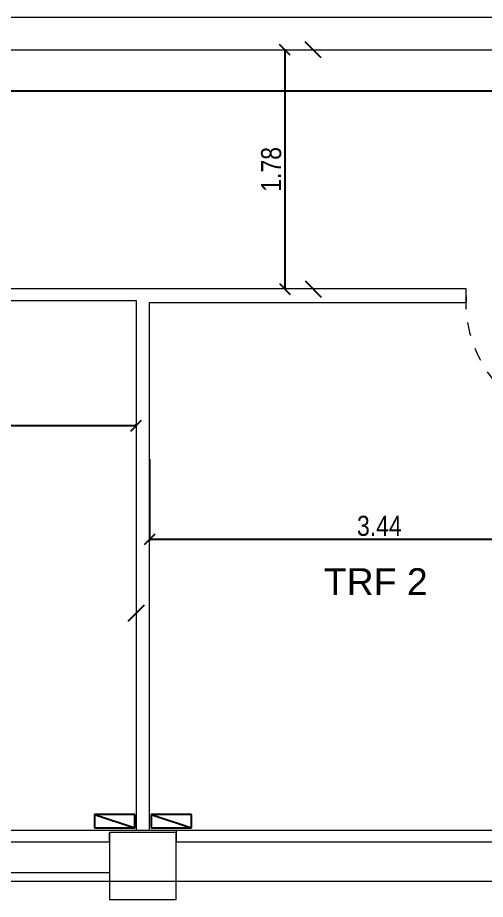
# Model space of a CAD drawing. Header units: millimetres. Extents: x 38 to 139, y 58 to 123.
# Drawn here: x 102.28 to 105.77, y 77.89 to 84.47 of the extents above; entities that cross this region are included whole.
import ezdxf

# ---------------------------------------------------------------- set-up
doc = ezdxf.new("R2010")
doc.units = ezdxf.units.MM
doc.linetypes.add('Dash 1_16_', pattern=[0.003174, 0.001587, -0.001587])
for name, color, linetype, lineweight in [('A-DOORSYM', 7, 'Continuous', 9), ('A-FLOROTM', 7, 'Continuous', 9), ('A-WALL', 7, 'Continuous', 9), ('DIMENSION', 1, 'Continuous', 25), ('S-COLSPRM', 7, 'Continuous', 9)]:
    doc.layers.add(name, color=color, linetype=linetype, lineweight=lineweight)
for name, color, linetype in [('estructura', 7, 'Continuous'), ('Plano Generales interior', 7, 'Continuous'), ('Sectores', 3, 'Continuous')]:
    doc.layers.add(name, color=color, linetype=linetype)
doc.styles.add('ARIALNARROW', font='ARIALN.TTF')
doc.styles.add('MtXpl_Arial_Unicode_', font='ARIALUNI.ttf')
doc.dimstyles.new('C', dxfattribs={"dimscale": 1.5, "dimtxt": 0.15, "dimasz": 0.08, "dimexe": 0.01, "dimexo": 0, "dimgap": 0.025, "dimtad": 1, "dimzin": 0, "dimdsep": 46, "dimtxsty": 'ARIALNARROW', "dimblk": 'OBLIQUE', "dimcen": 0, "dimclrd": 256, "dimclre": 256, "dimclrt": 256, "dimadec": 0, "dimazin": 0, "dimtfac": 1.666667, "dimtofl": 0, "dimtmove": 0, "dimatfit": 0, "dimldrblk": 'OBLIQUE', "dimfxl": 0.1, "dimtolj": 1, "dimtzin": 0, "dimarcsym": 0})

# ---------------------------------------------------------------- blocks, each defined once
blk = doc.blocks.new('_Oblique')
at = {"layer": 'estructura', "color": 0, "lineweight": -2}
blk.add_line((-0.5, -0.5), (0.5, 0.5), dxfattribs=at)
blk = doc.blocks.new('*D65')
at = {"layer": 'Defpoints', "color": 0}
for p in [(104.274765, 84.233709), (104.274765, 82.44871), (104.274765, 82.44871)]:
    blk.add_point(p, dxfattribs=at)
at = {"layer": 'DIMENSION', "lineweight": -2}
for p, q in [((104.274765, 84.233709), (104.284765, 84.233709)), ((104.274765, 84.233709), (104.274765, 82.44871)), ((104.274765, 82.44871), (104.284765, 82.44871))]:
    blk.add_line(p, q, dxfattribs=at)
at = {"layer": 'DIMENSION', "lineweight": -2, "xscale": 0.08, "yscale": 0.08, "zscale": 0.08}
for p, rotation in [((104.274765, 84.233709), 90), ((104.274765, 82.44871), 270)]:
    blk.add_blockref('_Oblique', p, dxfattribs=dict(at, rotation=rotation))
at = {"layer": 'DIMENSION', "insert": (104.173188, 83.341209), "char_height": 0.15, "attachment_point": 5, "rotation": 90, "style": 'ARIALNARROW'}
blk.add_mtext('\\A1;1.78', dxfattribs=at)
blk = doc.blocks.new('*D66')
at = {"layer": 'Defpoints', "color": 0}
for p in [(106.698387, 81.417839), (103.263387, 81.178709), (103.263387, 80.578709)]:
    blk.add_point(p, dxfattribs=at)
at = {"layer": 'DIMENSION', "lineweight": -2}
for p, q in [((106.698387, 81.417839), (106.698387, 80.568709)), ((103.263387, 81.178709), (103.263387, 80.568709)), ((106.698387, 80.578709), (103.263387, 80.578709))]:
    blk.add_line(p, q, dxfattribs=at)
at = {"layer": 'DIMENSION', "lineweight": -2, "xscale": 0.08, "yscale": 0.08, "zscale": 0.08, "rotation": 180}
blk.add_blockref('_Oblique', (103.263387, 80.578709), dxfattribs=at)
at = {"layer": 'DIMENSION', "lineweight": -2, "xscale": 0.08, "yscale": 0.08, "zscale": 0.08}
blk.add_blockref('_Oblique', (106.698387, 80.578709), dxfattribs=at)
at = {"layer": 'DIMENSION', "insert": (104.980887, 80.680286), "char_height": 0.15, "attachment_point": 5, "style": 'ARIALNARROW'}
blk.add_mtext('\\A1;3.44', dxfattribs=at)
blk = doc.blocks.new('*D67')
at = {"layer": 'Defpoints', "color": 0}
for p in [(98.600219, 83.926545), (116.108389, 83.926545), (116.108389, 83.926545)]:
    blk.add_point(p, dxfattribs=at)
at = {"layer": 'DIMENSION', "lineweight": -2}
for p, q in [((98.600219, 83.926545), (98.600219, 83.936545)), ((98.600219, 83.926545), (116.108389, 83.926545)), ((116.108389, 83.926545), (116.108389, 83.916545))]:
    blk.add_line(p, q, dxfattribs=at)
at = {"layer": 'DIMENSION', "lineweight": -2, "xscale": 0.08, "yscale": 0.08, "zscale": 0.08, "rotation": 180}
blk.add_blockref('_Oblique', (98.600219, 83.926545), dxfattribs=at)
at = {"layer": 'DIMENSION', "lineweight": -2, "xscale": 0.08, "yscale": 0.08, "zscale": 0.08}
blk.add_blockref('_Oblique', (116.108389, 83.926545), dxfattribs=at)
at = {"layer": 'DIMENSION', "insert": (107.354304, 84.028122), "char_height": 0.15, "attachment_point": 5, "style": 'ARIALNARROW'}
blk.add_mtext('\\A1;17.51', dxfattribs=at)
blk = doc.blocks.new('*D68')
at = {"layer": 'Defpoints', "color": 0}
for p in [(98.023247, 81.42871), (98.023247, 81.42871), (103.163387, 81.42871)]:
    blk.add_point(p, dxfattribs=at)
at = {"layer": 'DIMENSION', "lineweight": -2}
for p, q in [((98.023247, 81.42871), (98.023247, 81.43871)), ((103.163387, 81.42871), (98.023247, 81.42871)), ((103.163387, 81.42871), (103.163387, 81.43871))]:
    blk.add_line(p, q, dxfattribs=at)
at = {"layer": 'DIMENSION', "lineweight": -2, "xscale": 0.08, "yscale": 0.08, "zscale": 0.08}
for p, rotation in [((98.023247, 81.42871), 180), ((103.163387, 81.42871), 360)]:
    blk.add_blockref('_Oblique', p, dxfattribs=dict(at, rotation=rotation))
at = {"layer": 'DIMENSION', "insert": (100.593317, 81.530286), "char_height": 0.15, "attachment_point": 5, "style": 'ARIALNARROW'}
blk.add_mtext('\\A1;5.14', dxfattribs=at)

msp = doc.modelspace()

# ---------------------------------------------------------------- linework, layer by layer
at = {"layer": 'A-DOORSYM', "color": 252, "linetype": 'Dash 1_16_'}
msp.add_arc((106.548387, 82.34871), 0.921358, 176.889159, 266.889159, dxfattribs=at)
at = {"layer": 'A-FLOROTM', "color": 252}
msp.add_line((98.023247, 78.093709), (102.963387, 78.093709), dxfattribs=at)
at = {"layer": 'A-WALL', "color": 252, "lineweight": 18}
for p, q in [((106.713387, 84.473709), (94.713382, 84.473709)), ((94.713382, 84.233709), (106.713387, 84.233709)), ((105.628387, 82.44871), (101.775887, 82.44871)), ((105.628387, 82.34871), (105.628387, 82.44871)), ((101.775887, 82.36371), (103.163387, 82.36371)), ((103.163387, 82.36371), (103.163387, 78.408709)), ((103.263387, 82.34871), (105.628387, 82.34871)), ((103.263387, 78.408709), (103.263387, 82.34871)), ((103.539574, 78.408709), (98.023247, 78.408709)), ((102.963387, 78.323709), (102.963387, 78.393709)), ((106.698387, 78.408709), (103.463387, 78.408709)), ((103.463387, 78.408709), (103.463387, 78.323709)), ((98.023247, 78.323709), (102.963387, 78.323709)), ((103.463387, 78.323709), (106.698387, 78.323709)), ((106.698387, 78.026209), (98.023247, 78.026209))]:
    msp.add_line(p, q, dxfattribs=at)
at = {"layer": 'estructura', "color": 252, "lineweight": -2}
for p, q in [((104.546022, 84.173709), (104.426022, 84.293709)), ((104.426022, 82.50871), (104.546022, 82.38871)), ((103.103387, 79.969461), (103.223387, 80.089461)), ((103.223387, 80.089461), (103.103387, 79.969461))]:
    msp.add_line(p, q, dxfattribs=at)
at = {"layer": 'Plano Generales interior', "color": 252}
for p, q in [((102.853289, 78.527394), (102.853289, 78.427394)), ((103.153289, 78.527394), (102.853289, 78.527394)), ((102.853289, 78.527394), (103.153289, 78.427394)), ((103.153289, 78.427394), (103.153289, 78.527394)), ((103.276044, 78.527394), (103.276044, 78.427394)), ((103.576044, 78.527394), (103.276044, 78.527394)), ((103.276044, 78.527394), (103.576044, 78.427394)), ((103.576044, 78.427394), (103.576044, 78.527394)), ((102.853289, 78.427394), (103.153289, 78.427394)), ((103.276044, 78.427394), (103.576044, 78.427394))]:
    msp.add_line(p, q, dxfattribs=at)
at = {"layer": 'S-COLSPRM', "color": 252}
for p, q in [((103.463387, 78.393709), (102.963387, 78.393709)), ((102.963387, 78.393709), (102.963387, 77.893709)), ((103.463387, 77.893709), (103.463387, 78.393709)), ((102.963387, 77.893709), (103.463387, 77.893709))]:
    msp.add_line(p, q, dxfattribs=at)

# ---------------------------------------------------------------- texts
at = {"layer": 'Sectores', "style": 'MtXpl_Arial_Unicode_'}
msp.add_text('TRF 2', height=0.2, dxfattribs=at).set_placement((104.566049, 80.164734))

# ---------------------------------------------------------------- dimensions: what is measured, and where the dimension line sits
at = {"layer": 'DIMENSION'}
dim = msp.add_linear_dim(base=(104.274765, 82.44871), p1=(104.274765, 84.233709), p2=(104.274765, 82.44871), angle=270, dimstyle='C', override={"dimscale": 1, "dimlfac": 1, "dimtxsty": 'ARIALNARROW', "dimtolj": 1}, dxfattribs=at)
dim.commit()
dim.dimension.update_dxf_attribs({"geometry": '*D65', "text_midpoint": (104.173188, 83.341209)})
for base, p1, p2, override, picture, middle in [((116.108389, 83.926545), (98.600219, 83.926545), (116.108389, 83.926545), {"dimscale": 1, "dimlfac": 1, "dimtxsty": 'ARIALNARROW', "dimtmove": 1, "dimtolj": 1}, '*D67', (107.354304, 84.028122)), ((98.023247, 81.42871), (103.163387, 81.42871), (98.023247, 81.42871), {"dimscale": 1, "dimlfac": 1, "dimtxsty": 'ARIALNARROW', "dimtolj": 1}, '*D68', (100.593317, 81.530286)), ((103.263387, 80.578709), (106.698387, 81.417839), (103.263387, 81.178709), {"dimscale": 1, "dimlfac": 1, "dimtxsty": 'ARIALNARROW', "dimtmove": 1, "dimtolj": 1}, '*D66', (104.980887, 80.680286))]:
    dim = msp.add_linear_dim(base=base, p1=p1, p2=p2, dimstyle='C', override=override, dxfattribs=at)
    dim.commit()
    dim.dimension.update_dxf_attribs({"geometry": picture, "text_midpoint": middle})

doc.saveas('drawing.dxf')
